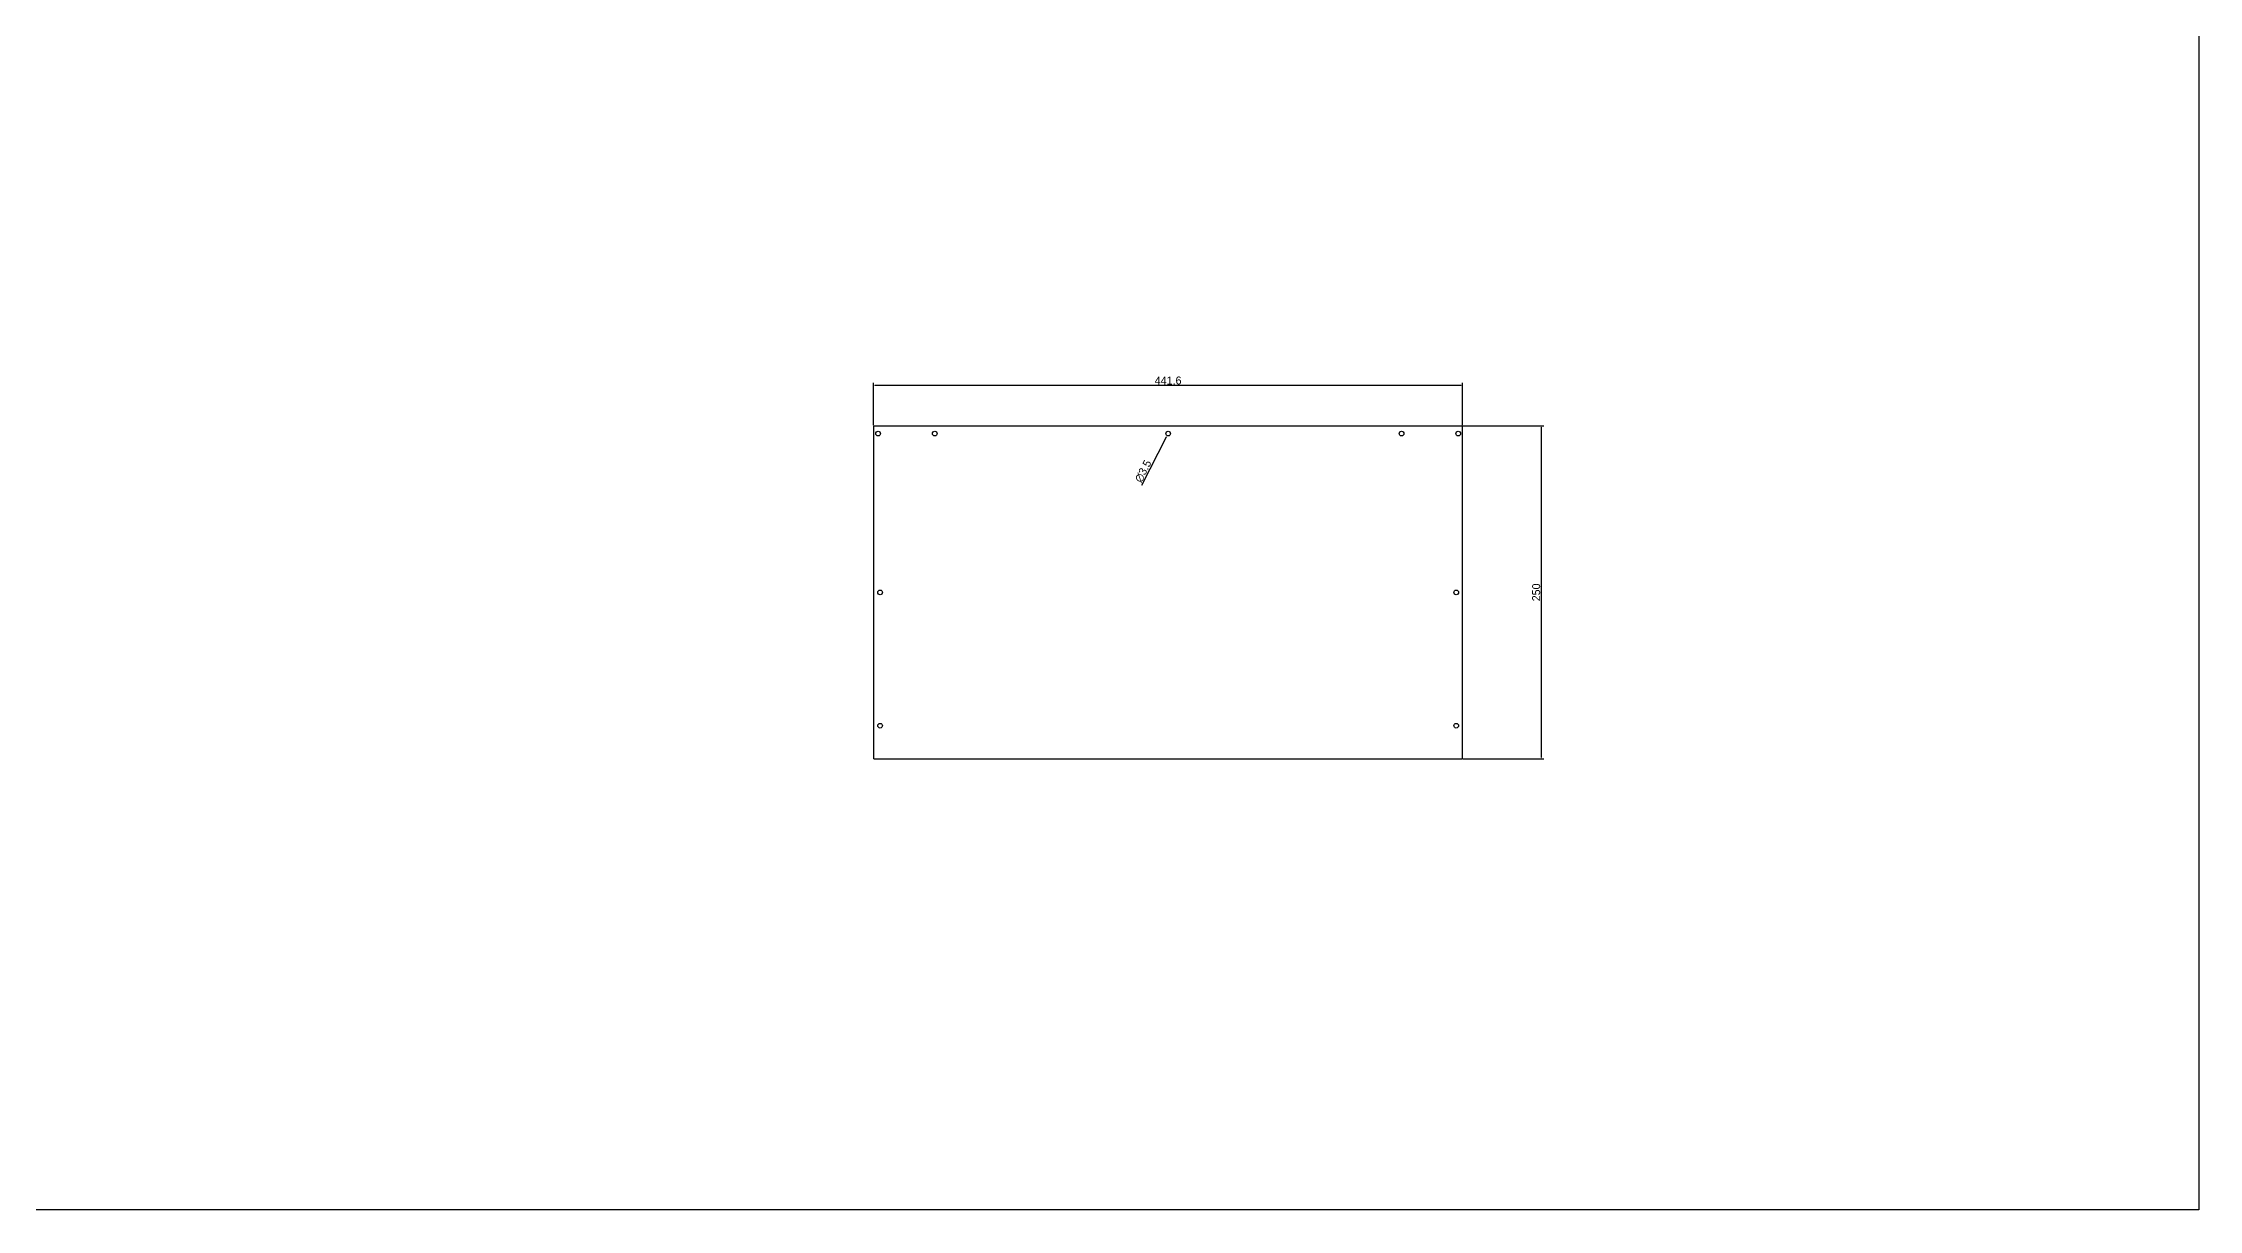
# Model space of a CAD drawing. Header units: millimetres. Extents: x 34287 to 41869, y -1912 to 663.
# Drawn here: x 40252 to 41869, y -1912 to -1037 of the extents above; entities that cross this region are included whole.
import ezdxf

# ---------------------------------------------------------------- set-up
doc = ezdxf.new("R2010")
doc.units = ezdxf.units.MM
doc.header["$PDMODE"] = 3
doc.header["$PDSIZE"] = 0.3125
doc.layers.get('0').update_dxf_attribs({"linetype": 'CONTINUOUS'})
doc.layers.get('Defpoints').update_dxf_attribs({"linetype": 'CONTINUOUS'})
doc.styles.get("Standard").update_dxf_attribs({"font": ''})
doc.styles.get('STANDARD').set_extended_font_data('changfangsong')
doc.dimstyles.new('DIMSTYLE_6', dxfattribs={"dimtxt": 4, "dimasz": 1, "dimexe": 2, "dimexo": 0.5, "dimgap": 0.75, "dimtad": 1, "dimdsep": 46, "dimtxsty": 'STANDARD', "dimblk": '_FILLED', "dimcen": 0, "dimclrd": 5, "dimclre": 5, "dimadec": 0, "dimazin": 0, "dimtp": 0.1, "dimtm": 0.1, "dimtfac": 1, "dimtofl": 0, "dimtmove": 0, "dimatfit": 3, "dimldrblk": '_FILLED', "dimfxl": 1, "dimtolj": 1, "dimarcsym": 0})

# ---------------------------------------------------------------- blocks, each defined once
blk = doc.blocks.new('_FILLED')
at = {"color": 0, "linetype": 'ByBlock'}
blk.add_solid([(0, 0), (-1, 0.2), (-1, -0.2)], dxfattribs=at)
blk = doc.blocks.new('*D78')
at = {"color": 5, "linetype": 'ByBlock', "lineweight": -2, "ltscale": 3}
for p, q in [((40875.2, -1323.3), (40875.2, -1291.6)), ((41316.8, -1323.3), (41316.8, -1291.6)), ((41315.8, -1293.6), (40876.2, -1293.6))]:
    blk.add_line(p, q, dxfattribs=at)
at = {"layer": 'Defpoints', "color": 0, "linetype": 'ByBlock', "lineweight": -3, "ltscale": 3}
for p in [(40875.2, -1293.6), (40875.2, -1323.8), (41316.8, -1323.8)]:
    blk.add_point(p, dxfattribs=at)
at = {"color": 5, "linetype": 'ByBlock', "lineweight": -2, "ltscale": 3, "rotation": 180}
blk.add_blockref('_FILLED', (40875.2, -1293.6), dxfattribs=at)
at = {"color": 5, "linetype": 'ByBlock', "lineweight": -2, "ltscale": 3}
blk.add_blockref('_FILLED', (41316.8, -1293.6), dxfattribs=at)
at = {"color": 0, "linetype": 'ByBlock', "lineweight": -3, "ltscale": 3, "insert": (41096, -1289.9), "char_height": 6, "attachment_point": 5}
blk.add_mtext('\\A1;441.6', dxfattribs=at)
blk = doc.blocks.new('*D79')
at = {"color": 5, "linetype": 'ByBlock', "lineweight": -2, "ltscale": 3}
for p, q in [((41317.3, -1323.8), (41377.7, -1323.8)), ((41375.7, -1324.8), (41375.7, -1572.8)), ((41317.3, -1573.8), (41377.7, -1573.8))]:
    blk.add_line(p, q, dxfattribs=at)
at = {"layer": 'Defpoints', "color": 0, "linetype": 'ByBlock', "lineweight": -3, "ltscale": 3}
for p in [(41316.8, -1323.8), (41316.8, -1573.8), (41375.7, -1573.8)]:
    blk.add_point(p, dxfattribs=at)
at = {"color": 5, "linetype": 'ByBlock', "lineweight": -2, "ltscale": 3}
for p, rotation in [((41375.7, -1323.8), 90), ((41375.7, -1573.8), 270)]:
    blk.add_blockref('_FILLED', p, dxfattribs=dict(at, rotation=rotation))
at = {"color": 0, "linetype": 'ByBlock', "lineweight": -3, "ltscale": 3, "insert": (41372, -1448.8), "char_height": 6, "attachment_point": 5, "rotation": 90}
blk.add_mtext('\\A1;250', dxfattribs=at)
blk = doc.blocks.new('*D80')
at = {"color": 5, "linetype": 'ByBlock', "lineweight": -2, "ltscale": 3}
blk.add_line((41076.2, -1368.3), (41094.8, -1332.2), dxfattribs=at)
at = {"layer": 'Defpoints', "color": 0, "linetype": 'ByBlock', "lineweight": -3, "ltscale": 3}
for p in [(41095.2, -1331.3), (41096.8, -1328.2)]:
    blk.add_point(p, dxfattribs=at)
at = {"color": 5, "linetype": 'ByBlock', "lineweight": -2, "ltscale": 3, "rotation": 62.78004785663043}
blk.add_blockref('_FILLED', (41095.2, -1331.3), dxfattribs=at)
at = {"color": 0, "linetype": 'ByBlock', "lineweight": -3, "ltscale": 3, "insert": (41077.3, -1357.9), "char_height": 6, "attachment_point": 5, "rotation": 62.78}
blk.add_mtext('\\A1;∅3.5', dxfattribs=at)

msp = doc.modelspace()

# ---------------------------------------------------------------- linework, layer by layer
at = {"ltscale": 30}
for p, q in [((40875.231, -1573.811), (40875.231, -1323.811)), ((41316.831, -1573.811), (41316.831, -1323.811))]:
    msp.add_line(p, q, dxfattribs=at)
at = {"color": 0, "ltscale": 30}
for p, q in [((40875.231, -1323.811), (41316.831, -1323.811)), ((40875.231, -1573.811), (41316.831, -1573.811))]:
    msp.add_line(p, q, dxfattribs=at)
at = {"linetype": 'ByBlock', "lineweight": -3, "ltscale": 3}
msp.add_lwpolyline([(34286.531, 302.364), (41868.883, 302.364), (41868.883, -1912.119), (34286.531, -1912.119)], close=True, dxfattribs=at)
at = {"color": 0, "ltscale": 30}
for centre in [(40878.531, -1329.711), (40921.031, -1329.711), (41096.031, -1329.711), (41271.031, -1329.711), (41313.531, -1329.711), (40880.031, -1448.811), (41312.031, -1448.811), (40880.031, -1548.811), (41312.031, -1548.811)]:
    msp.add_circle(centre, 1.75, dxfattribs=at)

# ---------------------------------------------------------------- dimensions: what is measured, and where the dimension line sits
at = {"linetype": 'ByBlock', "lineweight": -3, "ltscale": 3}
dim = msp.add_linear_dim(base=(40875.231, -1293.632), p1=(41316.831, -1323.811), p2=(40875.231, -1323.811), dimstyle='DIMSTYLE_6', override={"dimtxt": 6, "dimfxl": 0.1}, dxfattribs=at)
dim.commit()
dim.dimension.update_dxf_attribs({"geometry": '*D78', "text_midpoint": (41096.031, -1289.882)})
dim = msp.add_linear_dim(base=(41375.716, -1573.811), p1=(41316.831, -1323.811), p2=(41316.831, -1573.811), angle=90, dimstyle='DIMSTYLE_6', override={"dimtxt": 6, "dimfxl": 0.1}, dxfattribs=at)
dim.commit()
dim.dimension.update_dxf_attribs({"geometry": '*D79', "text_midpoint": (41371.966, -1448.811)})
dim = msp.add_diameter_dim_2p(p1=(41096.832, -1328.155), p2=(41095.231, -1331.267), dimstyle='DIMSTYLE_6', override={"dimtxt": 6, "dimfxl": 0.1}, dxfattribs=at)
dim.commit()
dim.dimension.update_dxf_attribs({"geometry": '*D80', "text_midpoint": (41080.644, -1359.627), "dimtype": 163})

doc.saveas('drawing.dxf')
